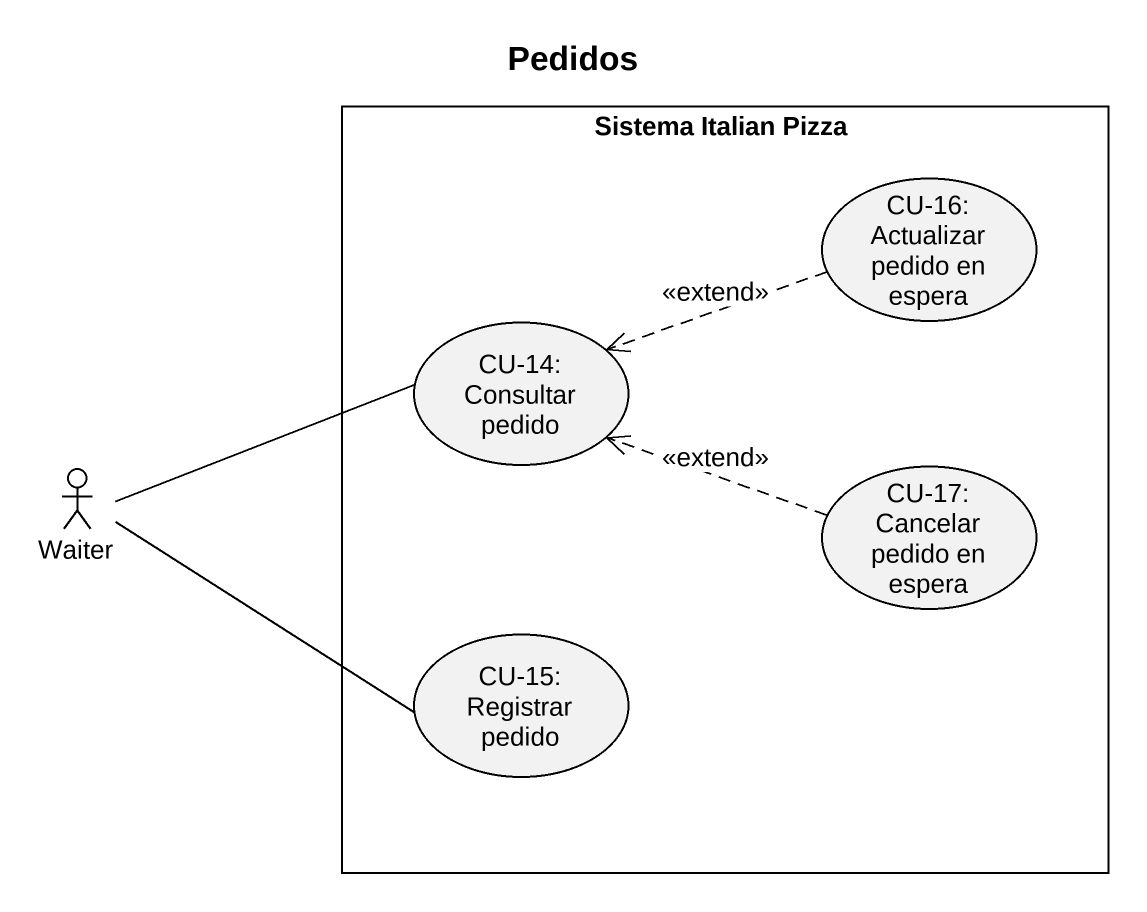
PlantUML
@startuml
title Pedidos
rectangle "Sistema Italian Pizza" as Sistema_Italian_Pizza {
  usecase "CU-16: Actualizar pedido en espera" as CU_16_Actualizar_pedido_en
  usecase "CU-14: Consultar pedido" as CU_14_Consultar_pedido
  usecase "CU-17: Cancelar pedido en espera" as CU_17_Cancelar_pedido_en
  usecase "CU-15: Registrar pedido" as CU_15_Registrar_pedido
}
actor Waiter
CU_16_Actualizar_pedido_en .left.> CU_14_Consultar_pedido : <<extend>>
Waiter -right- CU_14_Consultar_pedido
Waiter -right- CU_15_Registrar_pedido
CU_17_Cancelar_pedido_en .left.> CU_14_Consultar_pedido : <<extend>>
@enduml
